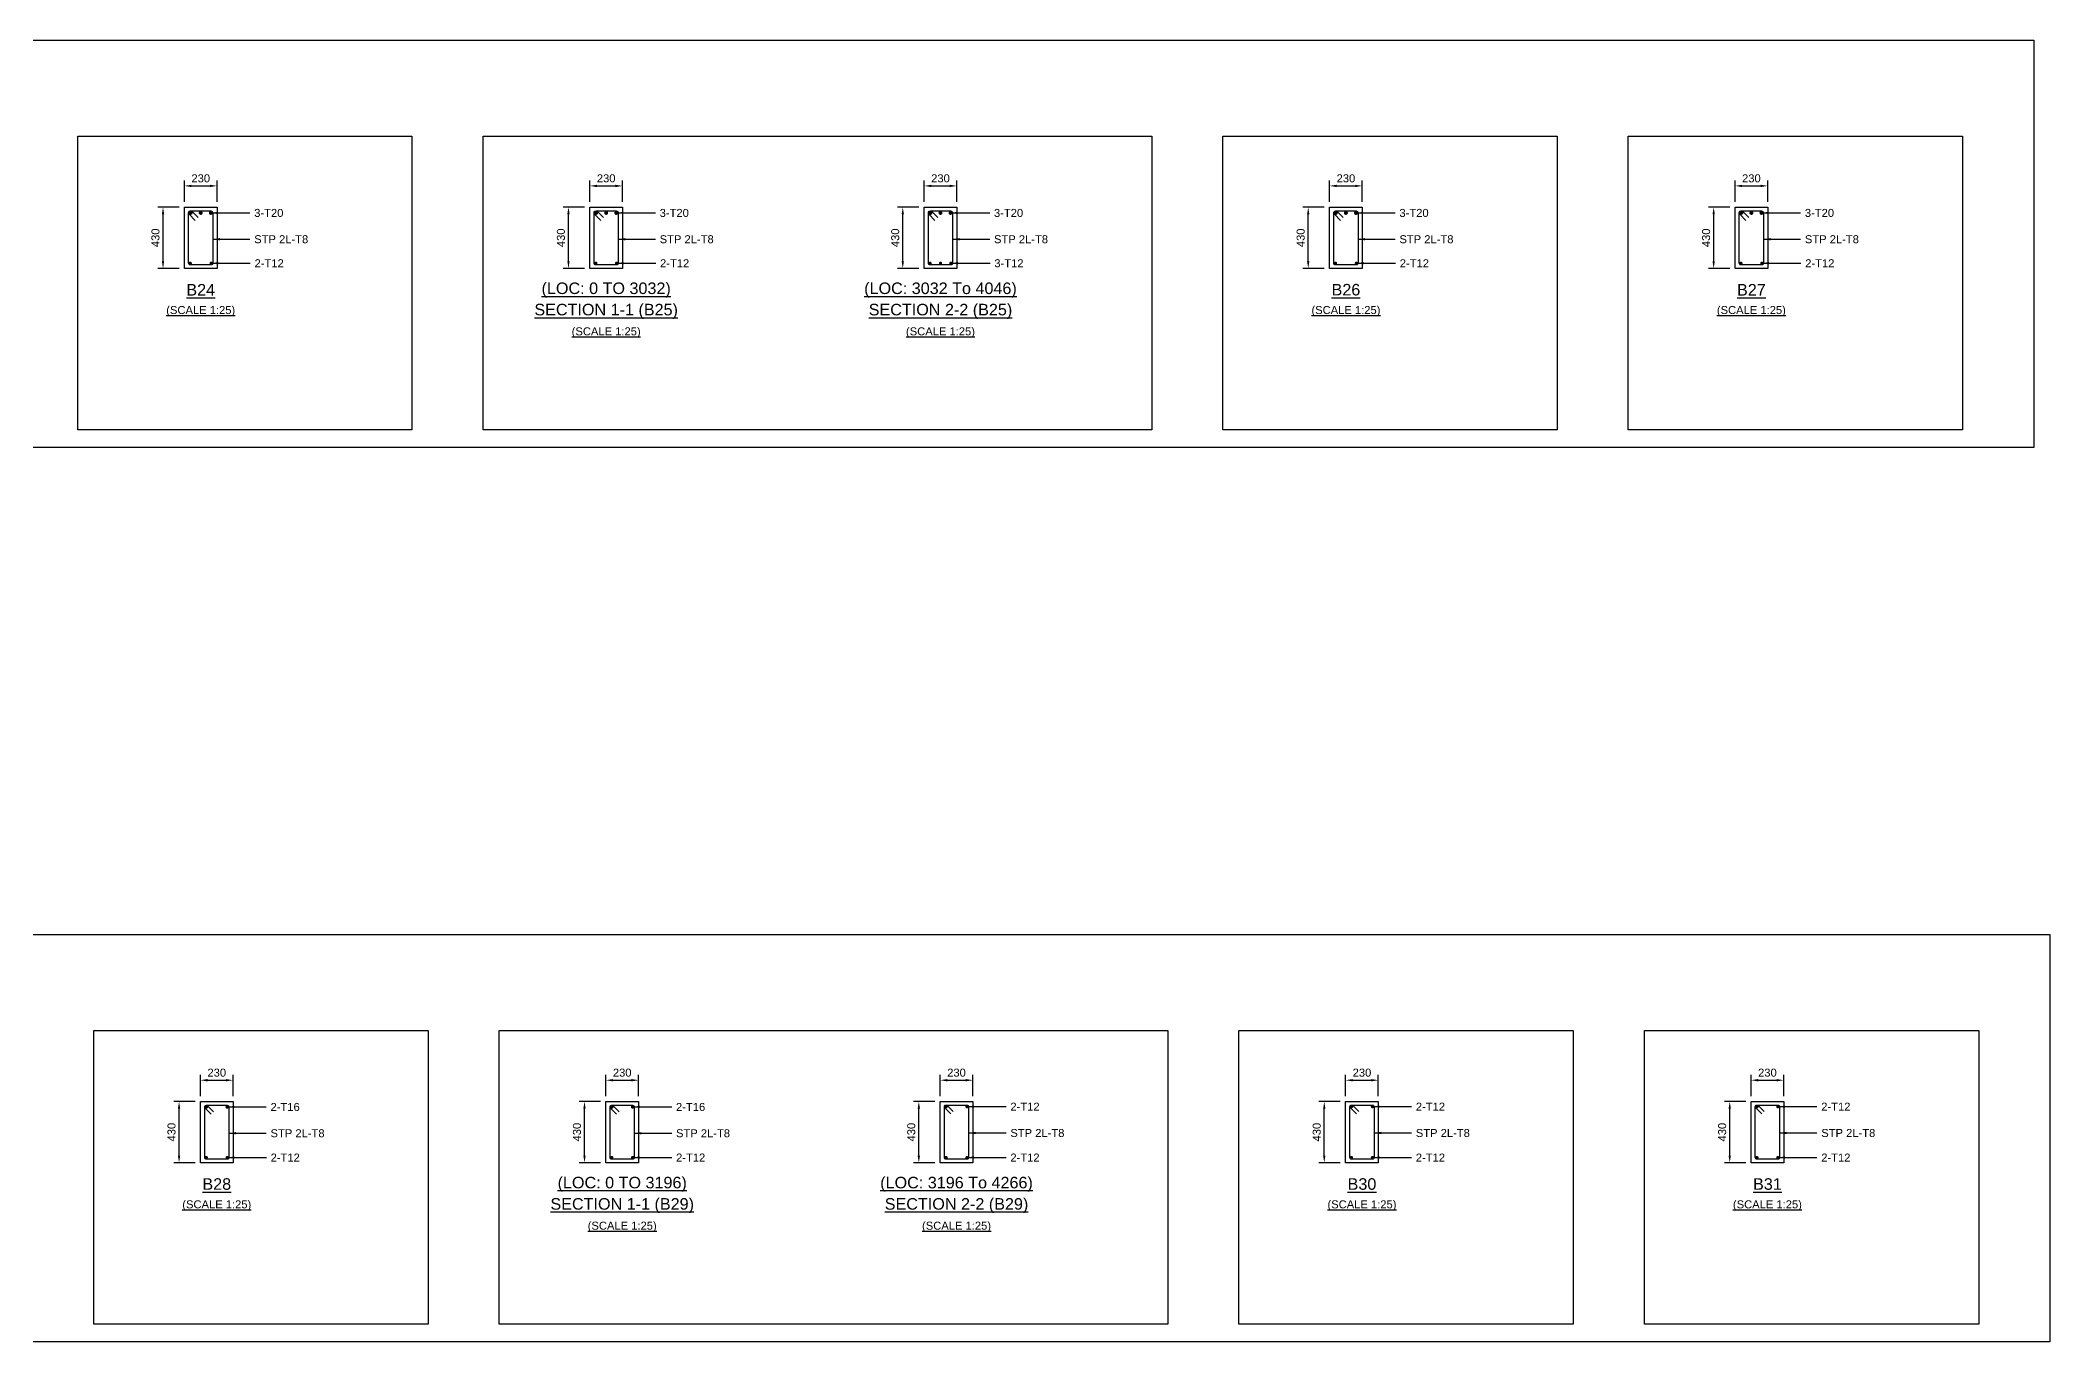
# Model space of a CAD drawing. Header units: inches. Extents: x -2000 to 103376, y -209440 to 3300.
# Drawn here: x 46871 to 103376, y -209440 to -172820 of the extents above; entities that cross this region are included whole.
import ezdxf
from ezdxf.enums import TextEntityAlignment as Align

# ---------------------------------------------------------------- set-up
doc = ezdxf.new("R2010")
doc.units = ezdxf.units.IN
doc.header["$LTSCALE"] = 1000
doc.header["$MEASUREMENT"] = 0
for name, color, linetype in [('Concrete Line', 2, 'Continuous'), ('Dimension', 31, 'Continuous'), ('Labels', 4, 'Continuous'), ('Link', 225, 'Continuous'), ('Reinforcement', 4, 'Continuous'), ('Schedule Border', 60, 'Continuous'), ('Text', 31, 'Continuous')]:
    doc.layers.add(name, color=color, linetype=linetype)
doc.styles.add('SC-SansSerif', font='SansSerif')
doc.dimstyles.new('SCBBSDimStyl', dxfattribs={"dimtxt": 225, "dimasz": 200, "dimexe": 150, "dimexo": 150, "dimgap": 100, "dimtad": 1, "dimtoh": 1, "dimdec": 0, "dimzin": 0, "dimdsep": 46, "dimtxsty": 'SC-SansSerif', "dimcen": 0.09, "dimclrd": 8, "dimclre": 8, "dimclrt": 31, "dimadec": 0, "dimazin": 0, "dimtfac": 1, "dimtdec": 0, "dimtix": 1, "dimtofl": 0, "dimtmove": 0, "dimatfit": 3, "dimfxl": 1, "dimtolj": 1, "dimtzin": 0, "dimarcsym": 0})

# ---------------------------------------------------------------- blocks, each defined once
blk = doc.blocks.new('*D135')
at = {"color": 8, "linetype": 'ByBlock', "lineweight": -2}
for p, q in [((50925, -177370), (50925, -176770)), ((51845, -177370), (51845, -176770)), ((51125, -176920), (51645, -176920))]:
    blk.add_line(p, q, dxfattribs=at)
at = {"color": 8}
for points in [[(50925, -176920), (51125, -176887), (51125, -176953)], [(51845, -176920), (51645, -176953), (51645, -176887)]]:
    blk.add_solid(points, dxfattribs=at)
at = {"layer": 'DEFPOINTS', "color": 31}
for p in [(50925, -176920), (50925, -177520), (51845, -177520)]:
    blk.add_point(p, dxfattribs=at)
at = {"color": 31, "insert": (51385, -176708), "char_height": 225, "attachment_point": 5, "style": 'SC-SansSerif'}
blk.add_mtext('\\A1;230', dxfattribs=at)
blk = doc.blocks.new('*D136')
at = {"color": 8, "linetype": 'ByBlock', "lineweight": -2}
for p, q in [((50775, -177520), (50175, -177520)), ((50325, -179040), (50325, -177720)), ((50775, -179240), (50175, -179240))]:
    blk.add_line(p, q, dxfattribs=at)
at = {"color": 8}
for points in [[(50325, -177520), (50358, -177720), (50292, -177720)], [(50325, -179240), (50292, -179040), (50358, -179040)]]:
    blk.add_solid(points, dxfattribs=at)
at = {"layer": 'DEFPOINTS', "color": 31}
for p in [(50925, -177520), (50325, -179240), (50925, -179240)]:
    blk.add_point(p, dxfattribs=at)
at = {"color": 31, "insert": (50113, -178380), "char_height": 225, "attachment_point": 5, "rotation": 90, "style": 'SC-SansSerif'}
blk.add_mtext('\\A1;430', dxfattribs=at)
blk = doc.blocks.new('*D137')
at = {"color": 8, "linetype": 'ByBlock', "lineweight": -2}
for p, q in [((62325, -177370), (62325, -176770)), ((63245, -177370), (63245, -176770)), ((62525, -176920), (63045, -176920))]:
    blk.add_line(p, q, dxfattribs=at)
at = {"color": 8}
for points in [[(62325, -176920), (62525, -176887), (62525, -176953)], [(63245, -176920), (63045, -176953), (63045, -176887)]]:
    blk.add_solid(points, dxfattribs=at)
at = {"layer": 'DEFPOINTS', "color": 31}
for p in [(62325, -176920), (62325, -177520), (63245, -177520)]:
    blk.add_point(p, dxfattribs=at)
at = {"color": 31, "insert": (62785, -176708), "char_height": 225, "attachment_point": 5, "style": 'SC-SansSerif'}
blk.add_mtext('\\A1;230', dxfattribs=at)
blk = doc.blocks.new('*D138')
at = {"color": 8, "linetype": 'ByBlock', "lineweight": -2}
for p, q in [((62175, -177520), (61575, -177520)), ((61725, -179040), (61725, -177720)), ((62175, -179240), (61575, -179240))]:
    blk.add_line(p, q, dxfattribs=at)
at = {"color": 8}
for points in [[(61725, -177520), (61758, -177720), (61692, -177720)], [(61725, -179240), (61692, -179040), (61758, -179040)]]:
    blk.add_solid(points, dxfattribs=at)
at = {"layer": 'DEFPOINTS', "color": 31}
for p in [(62325, -177520), (61725, -179240), (62325, -179240)]:
    blk.add_point(p, dxfattribs=at)
at = {"color": 31, "insert": (61513, -178380), "char_height": 225, "attachment_point": 5, "rotation": 90, "style": 'SC-SansSerif'}
blk.add_mtext('\\A1;430', dxfattribs=at)
blk = doc.blocks.new('*D139')
at = {"color": 8, "linetype": 'ByBlock', "lineweight": -2}
for p, q in [((71725, -177370), (71725, -176770)), ((72645, -177370), (72645, -176770)), ((71925, -176920), (72445, -176920))]:
    blk.add_line(p, q, dxfattribs=at)
at = {"color": 8}
for points in [[(71725, -176920), (71925, -176887), (71925, -176953)], [(72645, -176920), (72445, -176953), (72445, -176887)]]:
    blk.add_solid(points, dxfattribs=at)
at = {"layer": 'DEFPOINTS', "color": 31}
for p in [(71725, -176920), (71725, -177520), (72645, -177520)]:
    blk.add_point(p, dxfattribs=at)
at = {"color": 31, "insert": (72185, -176708), "char_height": 225, "attachment_point": 5, "style": 'SC-SansSerif'}
blk.add_mtext('\\A1;230', dxfattribs=at)
blk = doc.blocks.new('*D140')
at = {"color": 8, "linetype": 'ByBlock', "lineweight": -2}
for p, q in [((71575, -177520), (70975, -177520)), ((71125, -179040), (71125, -177720)), ((71575, -179240), (70975, -179240))]:
    blk.add_line(p, q, dxfattribs=at)
at = {"color": 8}
for points in [[(71125, -177520), (71158, -177720), (71092, -177720)], [(71125, -179240), (71092, -179040), (71158, -179040)]]:
    blk.add_solid(points, dxfattribs=at)
at = {"layer": 'DEFPOINTS', "color": 31}
for p in [(71725, -177520), (71125, -179240), (71725, -179240)]:
    blk.add_point(p, dxfattribs=at)
at = {"color": 31, "insert": (70913, -178380), "char_height": 225, "attachment_point": 5, "rotation": 90, "style": 'SC-SansSerif'}
blk.add_mtext('\\A1;430', dxfattribs=at)
blk = doc.blocks.new('*D141')
at = {"color": 8, "linetype": 'ByBlock', "lineweight": -2}
for p, q in [((83125, -177370), (83125, -176770)), ((84045, -177370), (84045, -176770)), ((83325, -176920), (83845, -176920))]:
    blk.add_line(p, q, dxfattribs=at)
at = {"color": 8}
for points in [[(83125, -176920), (83325, -176887), (83325, -176953)], [(84045, -176920), (83845, -176953), (83845, -176887)]]:
    blk.add_solid(points, dxfattribs=at)
at = {"layer": 'DEFPOINTS', "color": 31}
for p in [(83125, -176920), (83125, -177520), (84045, -177520)]:
    blk.add_point(p, dxfattribs=at)
at = {"color": 31, "insert": (83585, -176708), "char_height": 225, "attachment_point": 5, "style": 'SC-SansSerif'}
blk.add_mtext('\\A1;230', dxfattribs=at)
blk = doc.blocks.new('*D142')
at = {"color": 8, "linetype": 'ByBlock', "lineweight": -2}
for p, q in [((82975, -177520), (82375, -177520)), ((82525, -179040), (82525, -177720)), ((82975, -179240), (82375, -179240))]:
    blk.add_line(p, q, dxfattribs=at)
at = {"color": 8}
for points in [[(82525, -177520), (82558, -177720), (82492, -177720)], [(82525, -179240), (82492, -179040), (82558, -179040)]]:
    blk.add_solid(points, dxfattribs=at)
at = {"layer": 'DEFPOINTS', "color": 31}
for p in [(83125, -177520), (82525, -179240), (83125, -179240)]:
    blk.add_point(p, dxfattribs=at)
at = {"color": 31, "insert": (82313, -178380), "char_height": 225, "attachment_point": 5, "rotation": 90, "style": 'SC-SansSerif'}
blk.add_mtext('\\A1;430', dxfattribs=at)
blk = doc.blocks.new('*D143')
at = {"color": 8, "linetype": 'ByBlock', "lineweight": -2}
for p, q in [((94525, -177370), (94525, -176770)), ((95445, -177370), (95445, -176770)), ((94725, -176920), (95245, -176920))]:
    blk.add_line(p, q, dxfattribs=at)
at = {"color": 8}
for points in [[(94525, -176920), (94725, -176887), (94725, -176953)], [(95445, -176920), (95245, -176953), (95245, -176887)]]:
    blk.add_solid(points, dxfattribs=at)
at = {"layer": 'DEFPOINTS', "color": 31}
for p in [(94525, -176920), (94525, -177520), (95445, -177520)]:
    blk.add_point(p, dxfattribs=at)
at = {"color": 31, "insert": (94985, -176708), "char_height": 225, "attachment_point": 5, "style": 'SC-SansSerif'}
blk.add_mtext('\\A1;230', dxfattribs=at)
blk = doc.blocks.new('*D144')
at = {"color": 8, "linetype": 'ByBlock', "lineweight": -2}
for p, q in [((94375, -177520), (93775, -177520)), ((93925, -179040), (93925, -177720)), ((94375, -179240), (93775, -179240))]:
    blk.add_line(p, q, dxfattribs=at)
at = {"color": 8}
for points in [[(93925, -177520), (93958, -177720), (93892, -177720)], [(93925, -179240), (93892, -179040), (93958, -179040)]]:
    blk.add_solid(points, dxfattribs=at)
at = {"layer": 'DEFPOINTS', "color": 31}
for p in [(94525, -177520), (93925, -179240), (94525, -179240)]:
    blk.add_point(p, dxfattribs=at)
at = {"color": 31, "insert": (93713, -178380), "char_height": 225, "attachment_point": 5, "rotation": 90, "style": 'SC-SansSerif'}
blk.add_mtext('\\A1;430', dxfattribs=at)
blk = doc.blocks.new('*D162')
at = {"color": 8, "linetype": 'ByBlock', "lineweight": -2}
for p, q in [((51376, -202530), (51376, -201930)), ((51576, -202080), (52096, -202080)), ((52296, -202530), (52296, -201930))]:
    blk.add_line(p, q, dxfattribs=at)
at = {"color": 8}
for points in [[(51376, -202080), (51576, -202047), (51576, -202113)], [(52296, -202080), (52096, -202113), (52096, -202047)]]:
    blk.add_solid(points, dxfattribs=at)
at = {"layer": 'DEFPOINTS', "color": 31}
for p in [(51376, -202080), (51376, -202680), (52296, -202680)]:
    blk.add_point(p, dxfattribs=at)
at = {"color": 31, "insert": (51836, -201868), "char_height": 225, "attachment_point": 5, "style": 'SC-SansSerif'}
blk.add_mtext('\\A1;230', dxfattribs=at)
blk = doc.blocks.new('*D163')
at = {"color": 8, "linetype": 'ByBlock', "lineweight": -2}
for p, q in [((51226, -202680), (50626, -202680)), ((50776, -204200), (50776, -202880)), ((51226, -204400), (50626, -204400))]:
    blk.add_line(p, q, dxfattribs=at)
at = {"color": 8}
for points in [[(50776, -202680), (50809, -202880), (50743, -202880)], [(50776, -204400), (50743, -204200), (50809, -204200)]]:
    blk.add_solid(points, dxfattribs=at)
at = {"layer": 'DEFPOINTS', "color": 31}
for p in [(51376, -202680), (50776, -204400), (51376, -204400)]:
    blk.add_point(p, dxfattribs=at)
at = {"color": 31, "insert": (50564, -203540), "char_height": 225, "attachment_point": 5, "rotation": 90, "style": 'SC-SansSerif'}
blk.add_mtext('\\A1;430', dxfattribs=at)
blk = doc.blocks.new('*D164')
at = {"color": 8, "linetype": 'ByBlock', "lineweight": -2}
for p, q in [((62776, -202530), (62776, -201930)), ((62976, -202080), (63496, -202080)), ((63696, -202530), (63696, -201930))]:
    blk.add_line(p, q, dxfattribs=at)
at = {"color": 8}
for points in [[(62776, -202080), (62976, -202047), (62976, -202113)], [(63696, -202080), (63496, -202113), (63496, -202047)]]:
    blk.add_solid(points, dxfattribs=at)
at = {"layer": 'DEFPOINTS', "color": 31}
for p in [(62776, -202080), (62776, -202680), (63696, -202680)]:
    blk.add_point(p, dxfattribs=at)
at = {"color": 31, "insert": (63236, -201868), "char_height": 225, "attachment_point": 5, "style": 'SC-SansSerif'}
blk.add_mtext('\\A1;230', dxfattribs=at)
blk = doc.blocks.new('*D165')
at = {"color": 8, "linetype": 'ByBlock', "lineweight": -2}
for p, q in [((62626, -202680), (62026, -202680)), ((62176, -204200), (62176, -202880)), ((62626, -204400), (62026, -204400))]:
    blk.add_line(p, q, dxfattribs=at)
at = {"color": 8}
for points in [[(62176, -202680), (62209, -202880), (62143, -202880)], [(62176, -204400), (62143, -204200), (62209, -204200)]]:
    blk.add_solid(points, dxfattribs=at)
at = {"layer": 'DEFPOINTS', "color": 31}
for p in [(62776, -202680), (62176, -204400), (62776, -204400)]:
    blk.add_point(p, dxfattribs=at)
at = {"color": 31, "insert": (61964, -203540), "char_height": 225, "attachment_point": 5, "rotation": 90, "style": 'SC-SansSerif'}
blk.add_mtext('\\A1;430', dxfattribs=at)
blk = doc.blocks.new('*D166')
at = {"color": 8, "linetype": 'ByBlock', "lineweight": -2}
for p, q in [((72176, -202530), (72176, -201930)), ((72376, -202080), (72896, -202080)), ((73096, -202530), (73096, -201930))]:
    blk.add_line(p, q, dxfattribs=at)
at = {"color": 8}
for points in [[(72176, -202080), (72376, -202047), (72376, -202113)], [(73096, -202080), (72896, -202113), (72896, -202047)]]:
    blk.add_solid(points, dxfattribs=at)
at = {"layer": 'DEFPOINTS', "color": 31}
for p in [(72176, -202080), (72176, -202680), (73096, -202680)]:
    blk.add_point(p, dxfattribs=at)
at = {"color": 31, "insert": (72636, -201868), "char_height": 225, "attachment_point": 5, "style": 'SC-SansSerif'}
blk.add_mtext('\\A1;230', dxfattribs=at)
blk = doc.blocks.new('*D167')
at = {"color": 8, "linetype": 'ByBlock', "lineweight": -2}
for p, q in [((72026, -202680), (71426, -202680)), ((71576, -204200), (71576, -202880)), ((72026, -204400), (71426, -204400))]:
    blk.add_line(p, q, dxfattribs=at)
at = {"color": 8}
for points in [[(71576, -202680), (71609, -202880), (71543, -202880)], [(71576, -204400), (71543, -204200), (71609, -204200)]]:
    blk.add_solid(points, dxfattribs=at)
at = {"layer": 'DEFPOINTS', "color": 31}
for p in [(72176, -202680), (71576, -204400), (72176, -204400)]:
    blk.add_point(p, dxfattribs=at)
at = {"color": 31, "insert": (71364, -203540), "char_height": 225, "attachment_point": 5, "rotation": 90, "style": 'SC-SansSerif'}
blk.add_mtext('\\A1;430', dxfattribs=at)
blk = doc.blocks.new('*D168')
at = {"color": 8, "linetype": 'ByBlock', "lineweight": -2}
for p, q in [((83576, -202530), (83576, -201930)), ((83776, -202080), (84296, -202080)), ((84496, -202530), (84496, -201930))]:
    blk.add_line(p, q, dxfattribs=at)
at = {"color": 8}
for points in [[(83576, -202080), (83776, -202047), (83776, -202113)], [(84496, -202080), (84296, -202113), (84296, -202047)]]:
    blk.add_solid(points, dxfattribs=at)
at = {"layer": 'DEFPOINTS', "color": 31}
for p in [(83576, -202080), (83576, -202680), (84496, -202680)]:
    blk.add_point(p, dxfattribs=at)
at = {"color": 31, "insert": (84036, -201868), "char_height": 225, "attachment_point": 5, "style": 'SC-SansSerif'}
blk.add_mtext('\\A1;230', dxfattribs=at)
blk = doc.blocks.new('*D169')
at = {"color": 8, "linetype": 'ByBlock', "lineweight": -2}
for p, q in [((83426, -202680), (82826, -202680)), ((82976, -204200), (82976, -202880)), ((83426, -204400), (82826, -204400))]:
    blk.add_line(p, q, dxfattribs=at)
at = {"color": 8}
for points in [[(82976, -202680), (83009, -202880), (82943, -202880)], [(82976, -204400), (82943, -204200), (83009, -204200)]]:
    blk.add_solid(points, dxfattribs=at)
at = {"layer": 'DEFPOINTS', "color": 31}
for p in [(83576, -202680), (82976, -204400), (83576, -204400)]:
    blk.add_point(p, dxfattribs=at)
at = {"color": 31, "insert": (82764, -203540), "char_height": 225, "attachment_point": 5, "rotation": 90, "style": 'SC-SansSerif'}
blk.add_mtext('\\A1;430', dxfattribs=at)
blk = doc.blocks.new('*D170')
at = {"color": 8, "linetype": 'ByBlock', "lineweight": -2}
for p, q in [((94976, -202530), (94976, -201930)), ((95176, -202080), (95696, -202080)), ((95896, -202530), (95896, -201930))]:
    blk.add_line(p, q, dxfattribs=at)
at = {"color": 8}
for points in [[(94976, -202080), (95176, -202047), (95176, -202113)], [(95896, -202080), (95696, -202113), (95696, -202047)]]:
    blk.add_solid(points, dxfattribs=at)
at = {"layer": 'DEFPOINTS', "color": 31}
for p in [(94976, -202080), (94976, -202680), (95896, -202680)]:
    blk.add_point(p, dxfattribs=at)
at = {"color": 31, "insert": (95436, -201868), "char_height": 225, "attachment_point": 5, "style": 'SC-SansSerif'}
blk.add_mtext('\\A1;230', dxfattribs=at)
blk = doc.blocks.new('*D171')
at = {"color": 8, "linetype": 'ByBlock', "lineweight": -2}
for p, q in [((94826, -202680), (94226, -202680)), ((94376, -204200), (94376, -202880)), ((94826, -204400), (94226, -204400))]:
    blk.add_line(p, q, dxfattribs=at)
at = {"color": 8}
for points in [[(94376, -202680), (94409, -202880), (94343, -202880)], [(94376, -204400), (94343, -204200), (94409, -204200)]]:
    blk.add_solid(points, dxfattribs=at)
at = {"layer": 'DEFPOINTS', "color": 31}
for p in [(94976, -202680), (94376, -204400), (94976, -204400)]:
    blk.add_point(p, dxfattribs=at)
at = {"color": 31, "insert": (94164, -203540), "char_height": 225, "attachment_point": 5, "rotation": 90, "style": 'SC-SansSerif'}
blk.add_mtext('\\A1;430', dxfattribs=at)

msp = doc.modelspace()

# ---------------------------------------------------------------- linework, layer by layer
at = {"layer": 'Concrete Line'}
for points in [[(50925, -177520), (51845, -177520), (51845, -179240), (50925, -179240)], [(62325, -177520), (63245, -177520), (63245, -179240), (62325, -179240)], [(71725, -177520), (72645, -177520), (72645, -179240), (71725, -179240)], [(83125, -177520), (84045, -177520), (84045, -179240), (83125, -179240)], [(94525, -177520), (95445, -177520), (95445, -179240), (94525, -179240)], [(51376, -202680), (52296, -202680), (52296, -204400), (51376, -204400)], [(62776, -202680), (63696, -202680), (63696, -204400), (62776, -204400)], [(72176, -202680), (73096, -202680), (73096, -204400), (72176, -204400)], [(83576, -202680), (84496, -202680), (84496, -204400), (83576, -204400)], [(94976, -202680), (95896, -202680), (95896, -204400), (94976, -204400)]]:
    msp.add_lwpolyline(points, close=True, dxfattribs=at)
at = {"layer": 'Link'}
for points in [[(51230.4, -177889.8), (51061.3, -177719.5, -0.6669025), (51101, -177624), (51669, -177624, -0.4142136), (51725, -177680), (51725, -179096, -0.4142136), (51679, -179142), (51091, -179142, -0.4142136), (51045, -179096), (51045, -177680, -0.6694563), (51140.7, -177640.5), (51309.9, -177810.8)], [(62630.4, -177889.8), (62461.3, -177719.5, -0.6669025), (62501, -177624), (63069, -177624, -0.4142136), (63125, -177680), (63125, -179096, -0.4142136), (63079, -179142), (62491, -179142, -0.4142136), (62445, -179096), (62445, -177680, -0.6694563), (62540.7, -177640.5), (62709.9, -177810.8)], [(72030.4, -177889.8), (71861.3, -177719.5, -0.6669025), (71901, -177624), (72469, -177624, -0.4142136), (72525, -177680), (72525, -179096, -0.4142136), (72479, -179142), (71891, -179142, -0.4142136), (71845, -179096), (71845, -177680, -0.6694563), (71940.7, -177640.5), (72109.9, -177810.8)], [(83430.4, -177889.8), (83261.3, -177719.5, -0.6669025), (83301, -177624), (83869, -177624, -0.4142136), (83925, -177680), (83925, -179096, -0.4142136), (83879, -179142), (83291, -179142, -0.4142136), (83245, -179096), (83245, -177680, -0.6694563), (83340.7, -177640.5), (83509.9, -177810.8)], [(94830.4, -177889.8), (94661.3, -177719.5, -0.6669025), (94701, -177624), (95269, -177624, -0.4142136), (95325, -177680), (95325, -179096, -0.4142136), (95279, -179142), (94691, -179142, -0.4142136), (94645, -179096), (94645, -177680, -0.6694563), (94740.7, -177640.5), (94909.9, -177810.8)], [(51679.6, -203035.7), (51510, -202865.9, -0.6679247), (51544, -202784), (52128, -202784, -0.4142136), (52176, -202832), (52176, -204256, -0.4142136), (52130, -204302), (51542, -204302, -0.4142136), (51496, -204256), (51496, -202832, -0.6684326), (51578, -202798.1), (51747.6, -202967.9)], [(63079.6, -203035.7), (62910, -202865.9, -0.6679247), (62944, -202784), (63528, -202784, -0.4142136), (63576, -202832), (63576, -204256, -0.4142136), (63530, -204302), (62942, -204302, -0.4142136), (62896, -204256), (62896, -202832, -0.6684326), (62978, -202798.1), (63147.6, -202967.9)], [(72479.2, -203026.2), (72309.5, -202856.5, -0.6681786), (72342, -202778), (72930, -202778, -0.4142136), (72976, -202824), (72976, -204256, -0.4142136), (72930, -204302), (72342, -204302, -0.4142136), (72296, -204256), (72296, -202824, -0.6681786), (72374.5, -202791.5), (72544.2, -202961.2)], [(83879.2, -203026.2), (83709.5, -202856.5, -0.6681786), (83742, -202778), (84330, -202778, -0.4142136), (84376, -202824), (84376, -204256, -0.4142136), (84330, -204302), (83742, -204302, -0.4142136), (83696, -204256), (83696, -202824, -0.6681786), (83774.5, -202791.5), (83944.2, -202961.2)], [(95279.2, -203026.2), (95109.5, -202856.5, -0.6681786), (95142, -202778), (95730, -202778, -0.4142136), (95776, -202824), (95776, -204256, -0.4142136), (95730, -204302), (95142, -204302, -0.4142136), (95096, -204256), (95096, -202824, -0.6681786), (95174.5, -202791.5), (95344.2, -202961.2)]]:
    msp.add_lwpolyline(points, format="xyb", dxfattribs=at)
at = {"layer": 'Reinforcement'}
for points, const_width in [([(51073, -177680, 1), (51129, -177680, 1)], 56), ([(51357, -177680, 1), (51413, -177680, 1)], 56), ([(51641, -177680, 1), (51697, -177680, 1)], 56), ([(62473, -177680, 1), (62529, -177680, 1)], 56), ([(62757, -177680, 1), (62813, -177680, 1)], 56), ([(63041, -177680, 1), (63097, -177680, 1)], 56), ([(71873, -177680, 1), (71929, -177680, 1)], 56), ([(72157, -177680, 1), (72213, -177680, 1)], 56), ([(72441, -177680, 1), (72497, -177680, 1)], 56), ([(83273, -177680, 1), (83329, -177680, 1)], 56), ([(83557, -177680, 1), (83613, -177680, 1)], 56), ([(83841, -177680, 1), (83897, -177680, 1)], 56), ([(94673, -177680, 1), (94729, -177680, 1)], 56), ([(94957, -177680, 1), (95013, -177680, 1)], 56), ([(95241, -177680, 1), (95297, -177680, 1)], 56), ([(51068, -179096, 1), (51114, -179096, 1)], 46), ([(51656, -179096, 1), (51702, -179096, 1)], 46), ([(62468, -179096, 1), (62514, -179096, 1)], 46), ([(63056, -179096, 1), (63102, -179096, 1)], 46), ([(71868, -179096, 1), (71914, -179096, 1)], 46), ([(72162, -179096, 1), (72208, -179096, 1)], 46), ([(72456, -179096, 1), (72502, -179096, 1)], 46), ([(83268, -179096, 1), (83314, -179096, 1)], 46), ([(83856, -179096, 1), (83902, -179096, 1)], 46), ([(94668, -179096, 1), (94714, -179096, 1)], 46), ([(95256, -179096, 1), (95302, -179096, 1)], 46), ([(51520, -202832, 1), (51568, -202832, 1)], 48), ([(52104, -202832, 1), (52152, -202832, 1)], 48), ([(62920, -202832, 1), (62968, -202832, 1)], 48), ([(63504, -202832, 1), (63552, -202832, 1)], 48), ([(72319, -202824, 1), (72365, -202824, 1)], 46), ([(72907, -202824, 1), (72953, -202824, 1)], 46), ([(83719, -202824, 1), (83765, -202824, 1)], 46), ([(84307, -202824, 1), (84353, -202824, 1)], 46), ([(95119, -202824, 1), (95165, -202824, 1)], 46), ([(95707, -202824, 1), (95753, -202824, 1)], 46), ([(51519, -204256, 1), (51565, -204256, 1)], 46), ([(52107, -204256, 1), (52153, -204256, 1)], 46), ([(62919, -204256, 1), (62965, -204256, 1)], 46), ([(63507, -204256, 1), (63553, -204256, 1)], 46), ([(72319, -204256, 1), (72365, -204256, 1)], 46), ([(72907, -204256, 1), (72953, -204256, 1)], 46), ([(83719, -204256, 1), (83765, -204256, 1)], 46), ([(84307, -204256, 1), (84353, -204256, 1)], 46), ([(95119, -204256, 1), (95165, -204256, 1)], 46), ([(95707, -204256, 1), (95753, -204256, 1)], 46)]:
    msp.add_lwpolyline(points, format="xyb", close=True, dxfattribs=dict(at, const_width=const_width))
at = {"layer": 'Schedule Border'}
for points in [[(-2000, -172820), (102925, -172820), (102925, -184280), (-2000, -184280)], [(47925, -175520), (57325, -175520), (57325, -183780), (47925, -183780)], [(59325, -175520), (78125, -175520), (78125, -183780), (59325, -183780)], [(80125, -175520), (89525, -175520), (89525, -183780), (80125, -183780)], [(91525, -175520), (100925, -175520), (100925, -183780), (91525, -183780)], [(-2000, -197980), (103376, -197980), (103376, -209440), (-2000, -209440)], [(48376, -200680), (57776, -200680), (57776, -208940), (48376, -208940)], [(59776, -200680), (78576, -200680), (78576, -208940), (59776, -208940)], [(80576, -200680), (89976, -200680), (89976, -208940), (80576, -208940)], [(91976, -200680), (101376, -200680), (101376, -208940), (91976, -208940)]]:
    msp.add_lwpolyline(points, close=True, dxfattribs=at)

# ---------------------------------------------------------------- texts
at = {"layer": 'Labels', "style": 'SC-SansSerif'}
for s, p in [('%%uB24', (51385, -179840)), ('%%u(LOC: 0 TO 3032)', (62785, -179840)), ('%%u(LOC: 3032 To 4046)', (72185, -179840)), ('%%uB26', (83585, -179840)), ('%%uB27', (94985, -179840)), ('%%uSECTION 1-1 (B25)', (62785, -180440)), ('%%uSECTION 2-2 (B25)', (72185, -180440)), ('%%uB28', (51836, -205000)), ('%%u(LOC: 0 TO 3196)', (63236, -205000)), ('%%u(LOC: 3196 To 4266)', (72636, -205000)), ('%%uB30', (84036, -205000)), ('%%uB31', (95436, -205000)), ('%%uSECTION 1-1 (B29)', (63236, -205600)), ('%%uSECTION 2-2 (B29)', (72636, -205600))]:
    msp.add_text(s, height=325, dxfattribs=at).set_placement(p, align=Align.MIDDLE)
at = {"layer": 'Text', "style": 'SC-SansSerif'}
for s, p in [('3-T20', (52889, -177680)), ('3-T20', (64289, -177680)), ('3-T20', (73689, -177680)), ('3-T20', (85089, -177680)), ('3-T20', (96489, -177680)), ('STP 2L-T8', (52889, -178420)), ('STP 2L-T8', (64289, -178420)), ('STP 2L-T8', (73689, -178420)), ('STP 2L-T8', (85089, -178420)), ('STP 2L-T8', (96489, -178420)), ('2-T12', (52899, -179096)), ('2-T12', (64299, -179096)), ('3-T12', (73699, -179096)), ('2-T12', (85099, -179096)), ('2-T12', (96499, -179096)), ('2-T16', (53348, -202832)), ('2-T16', (64748, -202832)), ('2-T12', (74150, -202824)), ('2-T12', (85550, -202824)), ('2-T12', (96950, -202824)), ('STP 2L-T8', (53348, -203572)), ('STP 2L-T8', (64748, -203572)), ('STP 2L-T8', (74150, -203564)), ('STP 2L-T8', (85550, -203564)), ('STP 2L-T8', (96950, -203564)), ('2-T12', (53350, -204256)), ('2-T12', (64750, -204256)), ('2-T12', (74150, -204256)), ('2-T12', (85550, -204256)), ('2-T12', (96950, -204256))]:
    msp.add_text(s, height=225, dxfattribs=at).set_placement(p, align=Align.MIDDLE_LEFT)
for p in [(51385, -180440), (83585, -180440), (94985, -180440), (62785, -181040), (72185, -181040), (51836, -205600), (84036, -205600), (95436, -205600), (63236, -206200), (72636, -206200)]:
    msp.add_text('%%u(SCALE 1:25)', height=225, dxfattribs=at).set_placement(p, align=Align.MIDDLE)

# ---------------------------------------------------------------- dimensions: what is measured, and where the dimension line sits
at = {"layer": 'Dimension'}
for base, p1, p2, angle, text, picture, middle in [((51845, -176920), (50925, -177520), (51845, -177520), 0, '230', '*D135', (51385, -176920)), ((63245, -176920), (62325, -177520), (63245, -177520), 0, '230', '*D137', (62785, -176920)), ((72645, -176920), (71725, -177520), (72645, -177520), 0, '230', '*D139', (72185, -176920)), ((84045, -176920), (83125, -177520), (84045, -177520), 0, '230', '*D141', (83585, -176920)), ((95445, -176920), (94525, -177520), (95445, -177520), 0, '230', '*D143', (94985, -176920)), ((50325, -177520), (50925, -179240), (50925, -177520), 90, '430', '*D136', (50325, -178380)), ((61725, -177520), (62325, -179240), (62325, -177520), 90, '430', '*D138', (61725, -178380)), ((71125, -177520), (71725, -179240), (71725, -177520), 90, '430', '*D140', (71125, -178380)), ((82525, -177520), (83125, -179240), (83125, -177520), 90, '430', '*D142', (82525, -178380)), ((93925, -177520), (94525, -179240), (94525, -177520), 90, '430', '*D144', (93925, -178380)), ((52296, -202080), (51376, -202680), (52296, -202680), 0, '230', '*D162', (51836, -202080)), ((63696, -202080), (62776, -202680), (63696, -202680), 0, '230', '*D164', (63236, -202080)), ((73096, -202080), (72176, -202680), (73096, -202680), 0, '230', '*D166', (72636, -202080)), ((84496, -202080), (83576, -202680), (84496, -202680), 0, '230', '*D168', (84036, -202080)), ((95896, -202080), (94976, -202680), (95896, -202680), 0, '230', '*D170', (95436, -202080)), ((50776, -202680), (51376, -204400), (51376, -202680), 90, '430', '*D163', (50776, -203540)), ((62176, -202680), (62776, -204400), (62776, -202680), 90, '430', '*D165', (62176, -203540)), ((71576, -202680), (72176, -204400), (72176, -202680), 90, '430', '*D167', (71576, -203540)), ((82976, -202680), (83576, -204400), (83576, -202680), 90, '430', '*D169', (82976, -203540)), ((94376, -202680), (94976, -204400), (94976, -202680), 90, '430', '*D171', (94376, -203540))]:
    dim = msp.add_linear_dim(base=base, p1=p1, p2=p2, angle=angle, text=text, dimstyle='SCBBSDimStyl', override={"dimjust": 0}, dxfattribs=at)
    dim.commit()
    dim.dimension.update_dxf_attribs({"geometry": picture, "text_midpoint": middle, "dimtype": 129})

# ---------------------------------------------------------------- leaders
at = {"layer": 'Dimension', "color": 8}
for points in [[(51669, -177680), (52169, -177680), (52769, -177680)], [(63069, -177680), (63569, -177680), (64169, -177680)], [(72469, -177680), (72969, -177680), (73569, -177680)], [(83869, -177680), (84369, -177680), (84969, -177680)], [(95269, -177680), (95769, -177680), (96369, -177680)], [(51725, -178420), (52769, -178420)], [(63125, -178420), (64169, -178420)], [(72525, -178420), (73569, -178420)], [(83925, -178420), (84969, -178420)], [(95325, -178420), (96369, -178420)], [(51679, -179096), (52179, -179096), (52779, -179096)], [(63079, -179096), (63579, -179096), (64179, -179096)], [(72479, -179096), (72979, -179096), (73579, -179096)], [(83879, -179096), (84379, -179096), (84979, -179096)], [(95279, -179096), (95779, -179096), (96379, -179096)], [(52128, -202832), (52628, -202832), (53228, -202832)], [(63528, -202832), (64028, -202832), (64628, -202832)], [(72930, -202824), (73430, -202824), (74030, -202824)], [(84330, -202824), (84830, -202824), (85430, -202824)], [(95730, -202824), (96230, -202824), (96830, -202824)], [(52176, -203572), (53228, -203572)], [(63576, -203572), (64628, -203572)], [(72976, -203564), (74030, -203564)], [(84376, -203564), (85430, -203564)], [(95776, -203564), (96830, -203564)], [(52130, -204256), (52630, -204256), (53230, -204256)], [(63530, -204256), (64030, -204256), (64630, -204256)], [(72930, -204256), (73430, -204256), (74030, -204256)], [(84330, -204256), (84830, -204256), (85430, -204256)], [(95730, -204256), (96230, -204256), (96830, -204256)]]:
    msp.add_leader(points, dimstyle='SCBBSDimStyl', dxfattribs=at)

doc.saveas('drawing.dxf')
